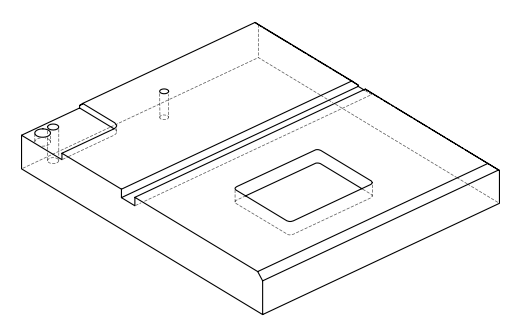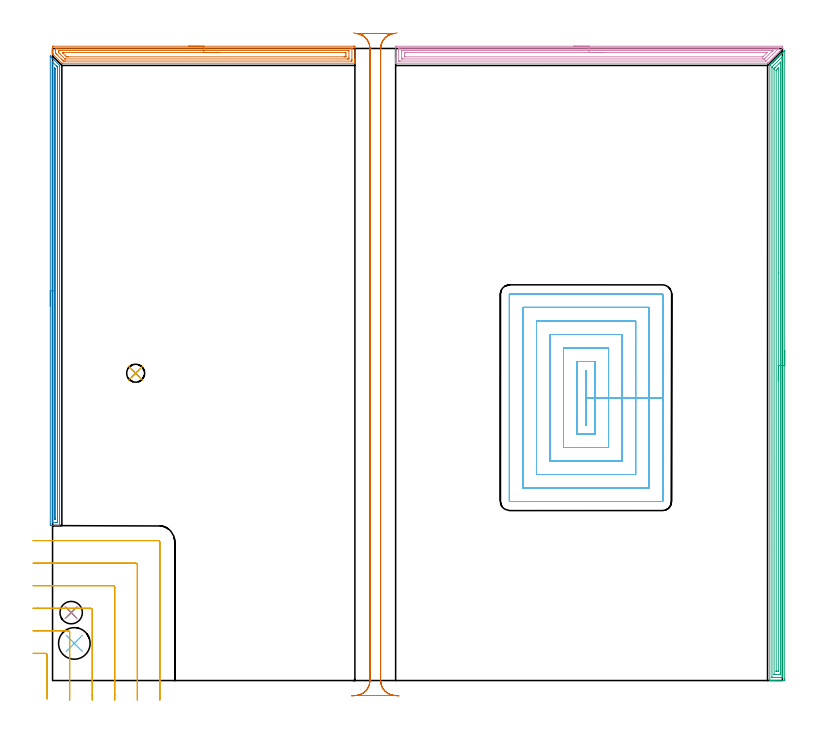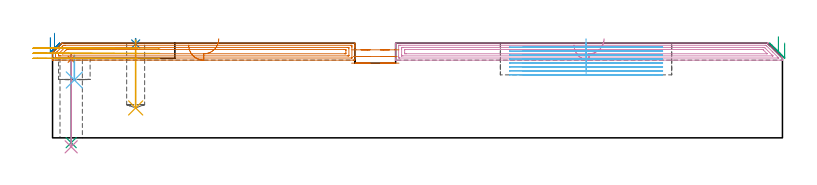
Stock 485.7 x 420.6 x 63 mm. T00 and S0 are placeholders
(PLAN: 13 operations, 8 tool changes, 78.7 min)
(1 SPOT_DRILL | STEP1HOLE | NXT0321_9005460120000 | 0.03 min | 1054 mm3)
(2 SPOT_DRILL_1 | STEP1POCKET | NXT0321_9005460120000 | 0.03 min | 1 mm3)
(3 DRILL_THROUGH_HOLE_INTO_CENTER | STEP1HOLE | NXT0301_065 | 0.24 min | 3674 mm3)
(4 DRILL_TO_ENLARGE_THROUGH_HOLE | STEP1HOLE | UGT0301_280 | 0.25 min | 6222 mm3)
(5 DRILL_BLIND_HOLE_INTO_CENTER | STEP1POCKET | NXT0301_091 | 0.18 min | 4685 mm3)
(6 INDEXABLE_INSERT_DRILL_BLIND_HOLE_FROM_SOLID | STEP1POCKET_1 | NXT0302_013 | 0.07 min | 8386 mm3)
(7 AREA_MILL | FG_CHAMFER_SURFACE | UGT0205_001 | 6.66 min | 13253 mm3)
(8 AREA_MILL_1 | FG_CHAMFER_SURFACE_1 | UGT0205_001 | 7.59 min | 5997 mm3)
(9 AREA_MILL_2 | FG_CHAMFER_SURFACE_2 | UGT0205_001 | 13.48 min | 20614 mm3)
(10 AREA_MILL_3 | FG_CHAMFER_SURFACE_3 | UGT0205_001 | 8.38 min | 16442 mm3)
(11 MILL_CORNER_NOTCH_RECTANGULAR | CORNER_NOTCH_RECTANGULAR | UGT0201_104 | Follow Part, ap 5, ae 75% | 4.56 min | 79160 mm3)
(12 MILL_RECTANGULAR_POCKET | POCKET_RECTANGULAR_STRAIGHT | NXT0201_011 | Follow Part, ap 3, ae 75% | 31.56 min | 360659 mm3)
(13 MILL_RECTANGULAR_SLOT | SLOT_RECTANGULAR | UGT0201_104 | Follow Part, ap 5, ae 75% | 5.7 min | 150747 mm3)
(TOOL NXT0321_9005460120000 | NC Spot Drill, 142deg, 12mm, Carbide, Uncoated | D12 PA142 FL30 Z2)
(TOOL NXT0301_065 | Carbide Drill 9.4mm [860.1-0940-075A1-MM 2214] | D9.4 PA140 FL98 Z2)
(TOOL UGT0301_280 | Twist Drill 14.9 mm | D14.9 PA118 FL114 Z2)
(TOOL NXT0301_091 | Carbide Drill 12mm [860.1-1200-036A1-MM 2214] | D12 PA140 FL55 Z2)
(TOOL NXT0302_013 | Index. Insert Drill 21mm [880-D2100L25-05] | D21 PA176 FL105 Z2)
(TOOL UGT0205_001 | Chamfer Mill 20 x 3 x 45 deg. | D20 FL50 Z2)
(TOOL UGT0201_104 | End Mill 20 mm | D20 FL22 Z2)
(TOOL NXT0201_011 | ENDMILL 12mm [2P460-1200-NA 1630] | D12 FL38 Z6)
(OP 1 SPOT_DRILL)
G17 G21 G94 G90
T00 M6
G54
G17 G0 G90 X12.4 Y45.2 S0 M3
G43 Z73. H0
G94 G81 G98 Z52.259 F250. R55.9
G80
M5
M2
(OP 2 SPOT_DRILL_1)
G17 G21 G94 G90
T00 M6
G54
G17 G0 G90 X55.3 Y204.5 S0 M3
G43 Z73. H0
G94 G81 G98 Z62.484 F250. R66.
G80
M5
M2
(OP 3 DRILL_THROUGH_HOLE_INTO_CENTER)
G17 G21 G94 G90
T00 M6
G54
G17 G0 G90 X12.4 Y45.2 S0 M3
G43 Z73. H1
G94 G73 G98 Z-3.211 F250. Q9.352 R54.9
G80
M5
M2
(OP 4 DRILL_TO_ENLARGE_THROUGH_HOLE)
G17 G21 G94 G90
T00 M6
G54
G17 G0 G90 X12.4 Y45.2 S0 M3
G43 Z73. H0
G94 G73 G98 Z-5.976 F250. Q14.719 R54.9
G80
M5
M2
(OP 5 DRILL_BLIND_HOLE_INTO_CENTER)
G17 G21 G94 G90
T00 M6
G54
G17 G0 G90 X55.3 Y204.5 S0 M3
G43 Z73. H1
G94 G81 G98 Z19.9 F250. R65.
G80
M5
M2
(OP 6 INDEXABLE_INSERT_DRILL_BLIND_HOLE_FROM_SOLID)
G17 G21 G94 G90
T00 M6
G54
G17 G0 G90 X14.5 Y24.7 S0 M3
G43 Z73. H1
G94 G81 G98 Z38.5 F250. R54.9
G80
M5
M2
(OP 7 AREA_MILL)
G17 G21 G94 G90
T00 M6
G54
G17 G0 G90 X90.6 Y422.1 S1061 M3
G43 Z73. H0
Z61.7
G94 G1 X90.638 Z60.828 F250.
X90.752 Z59.964
X90.941 Z59.112
X91.203 Z58.28
X91.537 Z57.474
X91.94 Z56.7
X92.408 Z55.964
X92.94 Z55.272
X93.529 Z54.629
X94.172 Z54.04
X94.864 Z53.508
X95.6 Z53.04
X96.374 Z52.637
X97.18 Z52.303
X98.012 Z52.041
X98.864 Z51.852
X99.728 Z51.738
X100.6 Z51.7
X200.195
X200.59 Y422.099 Z51.701
X200.981 Y422.096 Z51.703
X201.19 Y422.092 Z51.705
X201.2 Y421.712 Z52.086
Y413.819 Z59.975
Y413.263 Z60.533
Y412.942 Z60.854
Y412.386 Z61.41
Y412.065 Z61.729
Y411.084 Z62.715
X201.197 Y410.94 Z62.853
X201.19 Y410.802 Z62.989
X201.036 Y410.8 Z63.
X6.859
X6.205 Y410.801 Z62.987
X6.027 Y410.972 Z62.827
X0.548 Y416.45 Z57.347
X0.383 Y416.617 Z57.182
X0.312 Y416.688 Z57.112
X0.111 Y416.888 Z56.91
X0.015 Y416.986 Z56.812
X0. Y417.006 Z56.791
Y417.37 Z56.429
Y418.204 Z55.591
Y420.279 Z53.518
Y420.835 Z52.96
Y421.434 Z52.362
X0.004 Y421.712 Z52.084
X0.01 Y422.092 Z51.704
X0.219 Y422.096 Z51.702
X0.61 Y422.1 Z51.7
X100.6
Y420.686 Z53.114
X198.805 Y420.685 Z53.115
X198.958 Y420.684 Z53.116
X199.154 Y420.679 Z53.121
X199.191 Y420.675 Z53.125
X199.195 Y420.648 Z53.152
X199.197 Y420.619 Z53.181
X199.2 Y420.447 Z53.353
Y413.431 Z60.369
X199.196 Y412.942 Z60.858
X199.191 Y412.563 Z61.237
X199.166 Y412.221 Z61.579
X198.805 Y412.216 Z61.584
X198.652 Y412.215 Z61.585
X8.493 Y412.214 Z61.586
X7.752 Y412.217 Z61.583
X7.595 Y412.219 Z61.581
X7.23 Y412.232 Z61.568
X6.859 Y412.593 Z61.207
X6.508 Y412.942 Z60.858
X5.966 Y413.483 Z60.317
X3. Y416.45 Z57.35
X2.395 Y417.054 Z56.746
X2.125 Y417.327 Z56.473
X2.039 Y417.418 Z56.382
X2.011 Y417.45 Z56.35
X2.007 Y417.473 Z56.327
X2.004 Y417.521 Z56.279
X2. Y417.715 Z56.085
Y419.469 Z54.331
X2.004 Y419.958 Z53.842
X2.009 Y420.337 Z53.463
X2.034 Y420.679 Z53.121
X2.395 Y420.684 Z53.116
X2.548 Y420.685 Z53.115
X100.6 Y420.686 Z53.114
Y419.272 Z54.528
X196.126 Y419.271 Z54.529
X196.829 Y419.268 Z54.532
X197.019 Y419.265 Z54.535
X197.19 Y419.252 Z54.548
X197.195 Y419.081 Z54.719
X197.199 Y418.904 Z54.896
X197.2 Y414.519 Z59.281
X197.195 Y413.819 Z59.981
X197.193 Y413.648 Z60.152
X197.019 Y413.635 Z60.165
X196.319 Y413.63 Z60.17
X196.126 Y413.629 Z60.171
X8.645
X8.451 Y413.63 Z60.17
X8.322 Y413.633 Z60.167
X8.279 Y413.635 Z60.165
X8.26 Y413.649 Z60.151
X8.223 Y413.682 Z60.118
X8.081 Y413.819 Z59.981
X4.573 Y417.327 Z56.473
X4.181 Y417.722 Z56.078
X4.066 Y417.845 Z55.955
X4.01 Y417.91 Z55.89
X4.006 Y418.026 Z55.774
X4.002 Y418.204 Z55.596
X4.001 Y418.381 Z55.419
X4.005 Y419.081 Z54.719
X4.007 Y419.252 Z54.548
X4.181 Y419.265 Z54.535
X4.881 Y419.27 Z54.53
X5.074 Y419.271 Z54.529
X100.6 Y419.272 Z54.528
Y417.857 Z55.943
X194.341
X194.695 Y417.856 Z55.944
X195.066 Y417.852 Z55.948
X195.135 Y417.85 Z55.95
X195.19 Y417.839 Z55.961
X195.2 Y417.327 Z56.473
Y415.606 Z58.194
Y415.573 Z58.227
X195.192 Y415.151 Z58.649
X195.19 Y415.052 Z58.748
X195.06 Y415.048 Z58.752
X194.878 Y415.045 Z58.755
X194.341 Y415.043 Z58.757
X193.988
X10.43
X10.077 Y415.044 Z58.756
X9.538 Y415.047 Z58.753
X9.359 Y415.05 Z58.75
X9.302 Y415.058 Z58.742
X9.254 Y415.103 Z58.697
X9.156 Y415.197 Z58.603
X8.776 Y415.573 Z58.227
X8.645 Y415.704 Z58.096
X6.859 Y417.49 Z56.31
X6.631 Y417.723 Z56.077
X6.524 Y417.837 Z55.963
X6.511 Y417.852 Z55.948
X6.519 Y417.854 Z55.946
X6.55 Y417.855 Z55.945
X6.859 Y417.857 Z55.943
X7.212
X100.6
X101.472 Z55.981
X102.336 Z56.095
X103.188 Z56.283
X104.02 Z56.546
X104.826 Z56.88
X105.6 Z57.282
X106.336 Z57.751
X107.028 Z58.282
X107.671 Z58.872
X108.26 Z59.515
X108.792 Z60.207
X109.26 Z60.943
X109.663 Z61.716
X109.997 Z62.522
X110.259 Z63.354
X110.448 Z64.206
X110.562 Z65.071
X110.6 Z65.943
G0 Z73.
M5
M2
(OP 8 AREA_MILL_1)
G17 G21 G94 G90
T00 M6
G54
G17 G0 G90 X-1.5 Y249.3 S1061 M3
G43 Z73. H0
Z66.8
G94 G1 Y249.338 Z65.928 F250.
Y249.452 Z65.064
Y249.641 Z64.212
Y249.903 Z63.38
Y250.237 Z62.574
Y250.64 Z61.8
Y251.109 Z61.064
Y251.64 Z60.372
Y252.229 Z59.729
Y252.872 Z59.14
Y253.564 Z58.608
Y254.3 Z58.14
Y255.074 Z57.737
Y255.88 Z57.403
Y256.712 Z57.141
Y257.564 Z56.952
Y258.429 Z56.838
Y259.3 Z56.8
Y415.17
X-1.499 Y415.468 Z56.801
X-1.498 Y415.476 Z56.802
X-1.493 Y415.484 Z56.807
X-1.486 Y415.482 Z56.813
X-1.468 Y415.468 Z56.831
X-1.429 Y415.429 Z56.871
X-1.045 Y415.047 Z57.252
X4.686 Y409.314 Z62.984
X4.689 Y409.309 Z62.988
X4.696 Y409.293 Z62.991
X4.7 Y408.613 Z63.
Y103.281
X4.697 Y103.108 Z62.988
X4.694 Y103.106 Z62.985
X4.331 Y103.1 Z62.631
X4.079 Z62.378
X3.363 Z61.658
X2.124 Z60.421
X0.718 Z59.014
X-1.045 Y103.101 Z57.251
X-1.276 Y103.104 Z57.021
X-1.491 Y103.11 Z56.806
X-1.495 Y103.272 Z56.803
X-1.499 Y103.728 Z56.801
X-1.5 Y104.19 Z56.8
Y259.3
X-0.086 Z58.214
X-0.085 Y411.216 Z58.215
Y411.295
X-0.079 Y411.601 Z58.221
X-0.077 Y411.616 Z58.223
X-0.053 Y411.597 Z58.247
X-0.016 Y411.564 Z58.284
X0.019 Y411.531 Z58.319
X0.255 Y411.295 Z58.555
X2.482 Y409.069 Z60.782
X2.936 Y408.613 Z61.236
X3.09 Y408.455 Z61.39
X3.213 Y408.326 Z61.513
X3.279 Y408.251 Z61.579
X3.286 Y407.719 Z61.586
X3.285 Y105.596 Z61.585
X3.284 Y105.517 Z61.584
X3.279 Y105.119 Z61.579
X2.887 Y105.106 Z61.187
X2.482 Y105.102 Z60.782
X2.011 Y105.1 Z60.311
X0.017 Y105.101 Z58.317
X-0.017 Y105.102 Z58.283
X-0.051 Y105.105 Z58.249
X-0.075 Y105.109 Z58.225
X-0.079 Y105.134 Z58.221
X-0.085 Y105.437 Z58.215
Y105.517
X-0.086 Y259.3 Z58.214
X1.328 Z59.628
X1.329 Y407.1 Z59.629
X1.332 Y407.719 Z59.632
X1.334 Y407.752 Z59.634
X1.335 Y407.754 Z59.635
X1.378 Y407.719 Z59.678
X1.6 Y407.499 Z59.9
X1.765 Y407.33 Z60.065
X1.847 Y407.243 Z60.147
X1.865 Y407.223 Z60.165
X1.867 Y407.179 Z60.167
X1.869 Y407.1 Z60.169
X1.871 Y406.825 Z60.171
Y406.55
Y107.924
X1.868 Y107.305 Z60.168
X1.865 Y107.168 Z60.165
X1.862 Y107.11 Z60.162
X1.798 Y107.104 Z60.098
X1.6 Z59.9
X1.398 Y107.108 Z59.698
X1.345 Y107.11 Z59.645
X1.335 Y107.142 Z59.635
X1.332 Y107.213 Z59.632
X1.33 Y107.305 Z59.63
X1.329 Y107.58 Z59.629
X1.328 Y108.199 Z59.628
Y259.3
Y260.172 Z59.666
Y261.037 Z59.78
Y261.888 Z59.969
Y262.72 Z60.231
Y263.526 Z60.565
Y264.3 Z60.968
Y265.036 Z61.437
Y265.728 Z61.968
Y266.371 Z62.557
Y266.961 Z63.201
Y267.492 Z63.893
Y267.96 Z64.628
Y268.363 Z65.402
Y268.697 Z66.208
Y268.959 Z67.04
Y269.148 Z67.892
Y269.262 Z68.757
Y269.3 Z69.628
G0 Z73.
M5
M2
(OP 9 AREA_MILL_2)
G17 G21 G94 G90
T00 M6
G54
G17 G0 G90 X487.2 Y219.6 S1061 M3
G43 Z73. H0
Z63.1
G94 G1 Y219.562 Z62.228 F250.
Y219.448 Z61.364
Y219.259 Z60.512
Y218.997 Z59.68
Y218.663 Z58.874
Y218.26 Z58.1
Y217.791 Z57.364
Y217.26 Z56.672
Y216.671 Z56.029
Y216.028 Z55.44
Y215.336 Z54.908
Y214.6 Z54.44
Y213.826 Z54.037
Y213.02 Z53.703
Y212.188 Z53.441
Y211.336 Z53.252
Y210.472 Z53.138
Y209.6 Z53.1
Y0.985
X487.199 Y0.615 Z53.101
X487.194 Y0.097 Z53.103
X487.192 Y0.008 Z53.106
X486.681 Y0. Z53.616
X480.477 Z59.817
X479.925 Z60.372
X479.591 Z60.705
X479.038 Z61.258
X478.705 Z61.59
X478.038 Z62.261
X477.69 Z62.609
X477.328 Z62.962
X477.302 Y0.009 Z62.988
X477.3 Y0.168 Z63.
Y409.286
X477.302 Y409.298 Z62.997
X477.304 Y409.303 Z62.995
X477.819 Y409.82 Z62.478
X478.547 Y410.548 Z61.752
X478.705 Y410.706 Z61.592
X479.163 Y411.163 Z61.137
X479.44 Y411.441 Z60.859
X479.591 Y411.593 Z60.705
X480.029 Y412.029 Z60.271
X480.333 Y412.334 Z59.966
X480.477 Y412.479 Z59.819
X480.896 Y412.896 Z59.404
X480.921 Y412.921 Z59.379
X481.226 Y413.227 Z59.072
X481.364 Y413.365 Z58.933
X481.762 Y413.762 Z58.538
X481.854 Y413.854 Z58.446
X482.119 Y414.12 Z58.179
X482.248 Y414.25 Z58.048
X482.628 Y414.629 Z57.671
X482.761 Y414.761 Z57.539
X483.012 Y415.013 Z57.286
X483.136 Y415.138 Z57.16
X483.495 Y415.495 Z56.805
X483.668 Y415.668 Z56.632
X483.905 Y415.906 Z56.393
X484.022 Y416.024 Z56.274
X484.361 Y416.361 Z55.938
X484.575 Y416.575 Z55.725
X484.798 Y416.799 Z55.5
X484.909 Y416.911 Z55.387
X485.482 Y417.482 Z54.818
X485.691 Y417.692 Z54.607
X485.795 Y417.797 Z54.501
X486.238 Y418.238 Z54.061
X486.681 Y418.683 Z53.615
X487.124 Y419.125 Z53.175
X487.183 Y419.181 Z53.116
X487.195 Y419.183 Z53.104
X487.2 Y419.181 Z53.1
Y209.6
X485.786 Z54.514
Y2.41
X485.784 Y2.18 Z54.516
X485.782 Y2.07 Z54.518
X485.779 Y2.023 Z54.521
X485.704 Y2.01 Z54.596
X485.304 Y2.002 Z54.996
X484.909 Y2. Z55.391
X484.42 Z55.88
X480.875 Z59.425
X479.102 Z61.198
X478.851 Y2.002 Z61.449
X478.744 Y2.007 Z61.556
X478.726 Y2.01 Z61.574
X478.721 Y2.022 Z61.579
X478.718 Y2.072 Z61.582
X478.715 Y2.178 Z61.585
X478.714 Y2.391 Z61.586
Y407.859
X478.716 Y408.089 Z61.584
X478.718 Y408.199 Z61.582
X478.721 Y408.25 Z61.579
X478.749 Y408.287 Z61.551
X478.959 Y408.505 Z61.341
X479.211 Y408.761 Z61.089
X485.63 Y415.179 Z54.67
X485.729 Y415.273 Z54.571
X485.761 Y415.299 Z54.539
X485.779 Y415.308 Z54.521
X485.786 Y415.013 Z54.514
Y209.6
X484.372 Z55.928
X484.371 Y5.08 Z55.929
X484.37 Y4.729 Z55.93
X484.367 Y4.187 Z55.933
X484.365 Y4.021 Z55.935
X484.201 Y4.007 Z56.099
X484.022 Y4.003 Z56.278
X483.322 Y4. Z56.978
X483.136 Z57.164
X480.663 Z59.637
X480.477 Y4.001 Z59.823
X480.292 Y4.004 Z60.008
X480.169 Y4.009 Z60.131
X480.134 Y4.012 Z60.166
X480.133 Y4.028 Z60.167
X480.131 Y4.07 Z60.169
X480.129 Y4.187 Z60.171
Y406.433
X480.133 Y406.975 Z60.167
X480.135 Y407.15 Z60.165
X480.141 Y407.23 Z60.159
X480.182 Y407.273 Z60.118
X480.477 Y407.577 Z59.823
X480.622 Y407.723 Z59.678
X480.767 Y407.868 Z59.533
X484.341 Y411.441 Z55.959
X484.352 Y411.448 Z55.948
X484.358 Y411.45 Z55.942
X484.364 Y411.441 Z55.936
X484.369 Y411.224 Z55.931
X484.371 Y411.09 Z55.929
X484.372 Y403.927 Z55.928
Y209.6
X482.957 Z57.343
Y6.866
X482.953 Y6.158 Z57.347
X482.95 Y6.053 Z57.35
X482.943 Y6.01 Z57.357
X482.894 Y6.008 Z57.406
X482.68 Y6.004 Z57.62
X482.25 Y6. Z58.05
X482.223 Z58.077
X481.812 Y6.001 Z58.488
X481.607 Y6.002 Z58.693
X481.556 Y6.006 Z58.744
X481.548 Y6.009 Z58.752
X481.546 Y6.014 Z58.754
X481.544 Y6.035 Z58.756
X481.543 Y6.101 Z58.757
Y6.686
Y405.901
X481.545 Y406.082 Z58.755
X481.548 Y406.17 Z58.752
X481.55 Y406.188 Z58.75
X481.564 Y406.207 Z58.736
X481.597 Y406.245 Z58.703
X481.705 Y406.356 Z58.595
X481.842 Y406.493 Z58.458
X482.732 Y407.383 Z57.568
X482.799 Y407.45 Z57.501
X482.875 Y407.525 Z57.425
X482.944 Y407.589 Z57.356
X482.951 Y407.592 Z57.349
X482.952 Y407.591 Z57.348
X482.955 Y407.555 Z57.345
X482.956 Y407.501 Z57.344
X482.957 Y271.28 Z57.343
Y209.6
Y208.728 Z57.381
Y207.863 Z57.495
Y207.012 Z57.683
Y206.18 Z57.946
Y205.374 Z58.28
Y204.6 Z58.682
Y203.864 Z59.151
Y203.172 Z59.682
Y202.529 Z60.272
Y201.94 Z60.915
Y201.408 Z61.607
Y200.94 Z62.343
Y200.537 Z63.116
Y200.203 Z63.922
Y199.941 Z64.754
Y199.752 Z65.606
Y199.638 Z66.471
Y199.6 Z67.343
G0 Z73.
M5
M2
(OP 10 AREA_MILL_3)
G17 G21 G94 G90
T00 M6
G54
G17 G0 G90 X347. Y422.1 S1061 M3
G43 Z73. H0
Z61.7
G94 G1 X347.038 Z60.828 F250.
X347.152 Z59.963
X347.341 Z59.112
X347.603 Z58.28
X347.937 Z57.474
X348.34 Z56.7
X348.808 Z55.964
X349.34 Z55.272
X349.929 Z54.629
X350.572 Z54.04
X351.264 Z53.508
X352. Z53.04
X352.774 Z52.637
X353.58 Z52.303
X354.412 Z52.041
X355.264 Z51.852
X356.128 Z51.738
X357. Z51.7
X485.538
X485.664 Y422.095 Z51.705
X485.69 Y422.093 Z51.706
X485.7 Y421.954 Z51.846
X485.699 Y420.705 Z53.093
X485.687 Y420.686 Z53.113
X484.959 Y419.958 Z53.839
X475.803 Y410.803 Z62.997
X475.799 Y410.801 Z62.999
X475.796 Y410.8 Z63.
X228.462
X228.31 Y410.802 Z62.988
X228.303 Y410.938 Z62.854
X228.3 Y411.081 Z62.718
Y411.43 Z62.369
Y412.065 Z61.729
Y413.26 Z60.537
Y413.819 Z59.975
Y421.432 Z52.365
X228.304 Y421.712 Z52.086
X228.31 Y422.092 Z51.705
X228.517 Y422.096 Z51.702
X228.908 Y422.1 Z51.7
X357.
Y420.686 Z53.114
X482.566
X483.036 Y420.683 Z53.117
X483.196 Y420.68 Z53.12
X483.216 Y420.679 Z53.121
X483.213 Y420.673 Z53.127
X483.187 Y420.641 Z53.159
X483.137 Y420.588 Z53.212
X479.198 Y416.648 Z57.152
X475.273 Y412.724 Z61.076
X474.935 Y412.397 Z61.403
X474.746 Y412.221 Z61.579
X474.381 Y412.216 Z61.584
X474.228 Y412.215 Z61.585
X231.434 Y412.214 Z61.586
X230.693 Y412.215 Z61.585
X230.539 Y412.216 Z61.584
X230.345 Y412.221 Z61.579
X230.309 Y412.226 Z61.574
X230.305 Y412.252 Z61.548
X230.303 Y412.281 Z61.519
X230.3 Y412.451 Z61.349
Y419.467 Z54.333
X230.304 Y419.958 Z53.842
X230.309 Y420.335 Z53.465
X230.332 Y420.679 Z53.121
X230.693 Y420.684 Z53.116
X230.846 Y420.685 Z53.115
X357. Y420.686 Z53.114
Y419.272 Z54.528
X479.167 Y419.271 Z54.529
X479.271 Y419.269 Z54.531
X479.338 Y419.265 Z54.535
X479.352 Y419.263 Z54.537
X479.34 Y419.248 Z54.552
X479.18 Y419.081 Z54.719
X479.014 Y418.913 Z54.887
X478.844 Y418.743 Z55.057
X474.148 Y414.047 Z59.753
X473.918 Y413.819 Z59.981
X473.772 Y413.68 Z60.12
X473.731 Y413.642 Z60.158
X473.676 Y413.635 Z60.165
X473.488 Y413.632 Z60.168
X472.789 Y413.629 Z60.171
X472.595 Y413.628 Z60.172
X233.371 Y413.629 Z60.171
X232.669 Y413.632 Z60.168
X232.478 Y413.635 Z60.165
X232.31 Y413.65 Z60.15
X232.305 Y413.819 Z59.981
X232.301 Y413.994 Z59.806
X232.3 Y414.696 Z59.104
Y418.379 Z55.421
X232.304 Y419.081 Z54.719
X232.307 Y419.249 Z54.551
X232.316 Y419.265 Z54.535
X232.334 Y419.268 Z54.532
X232.381 Y419.27 Z54.53
X232.478 Y419.271 Z54.529
X233.177 Y419.272 Z54.528
X357.
Y417.857 Z55.943
X475.273
X475.38 Y417.856 Z55.944
X475.445 Y417.853 Z55.947
X475.48 Y417.851 Z55.949
X475.462 Y417.823 Z55.977
X475.395 Y417.748 Z56.052
X475.353 Y417.703 Z56.097
X472.912 Y415.262 Z58.538
X472.805 Y415.157 Z58.643
X472.717 Y415.075 Z58.725
X472.691 Y415.051 Z58.749
X472.662 Y415.049 Z58.751
X472.595 Y415.046 Z58.754
X472.242 Y415.043 Z58.757
X234.432
X234.362 Y415.044 Z58.756
X234.33 Y415.047 Z58.753
X234.316 Y415.049 Z58.751
X234.31 Y415.06 Z58.74
X234.307 Y415.154 Z58.646
X234.3 Y415.537 Z58.263
Y415.573 Z58.227
Y417.291 Z56.509
Y417.327 Z56.473
X234.308 Y417.747 Z56.053
X234.31 Y417.846 Z55.954
X234.437 Y417.851 Z55.949
X234.619 Y417.854 Z55.946
X235.156 Y417.857 Z55.943
X235.509
X357.
X357.872 Z55.981
X358.736 Z56.095
X359.588 Z56.283
X360.42 Z56.546
X361.226 Z56.88
X362. Z57.282
X362.736 Z57.751
X363.428 Z58.282
X364.071 Z58.872
X364.66 Z59.515
X365.192 Z60.207
X365.66 Z60.943
X366.063 Z61.716
X366.397 Z62.522
X366.659 Z63.354
X366.848 Z64.206
X366.962 Z65.071
X367. Z65.943
G0 Z73.
M5
M2
(OP 11 MILL_CORNER_NOTCH_RECTANGULAR)
G17 G21 G94 G90
T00 M6
G54
G17 G0 G90 X-3.6 Y-12.33 S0 M3
G43 Z73. H0
Z59.633
G94 G1 Y-9.33 F250.
Y17.107 F500.
G3 X-4.593 Y18.1 R1.
G1 X-10.
X-13. F250.
G0 Z73.
X11.4 Y-13.
Z59.633
G1 Y-10.
Y32.106 F500.
G3 X10.406 Y33.1 R1.
G1 X-10.
X-13. F250.
G0 Z73.
X26.4 Y-13.
Z59.633
G1 Y-10.
Y47.106 F500.
G3 X25.406 Y48.1 R1.
G1 X-10.
X-13. F250.
G0 Z73.
X41.4 Y-13.
Z59.633
G1 Y-10.
Y62.105 F500.
G3 X40.405 Y63.1 R1.
G1 X-10.
X-13. F250.
G0 Z73.
X56.4 Y-13.
Z59.633
G1 Y-10.
Y77.105 F500.
G3 X55.405 Y78.1 R1.
G1 X-10.
X-13. F250.
G0 Z73.
X71.4 Y-13.
Z59.633
G1 Y-10.
Y92.1 F500.
G3 X70.4 Y93.1 R1.
G1 X-10.
X-13. F250.
G0 Z73.
X-3.6 Y-12.33
Z56.267
G1 Y-9.33
Y17.107 F500.
G3 X-4.593 Y18.1 R1.
G1 X-10.
X-13. F250.
G0 Z73.
X11.4 Y-13.
Z56.267
G1 Y-10.
Y32.106 F500.
G3 X10.406 Y33.1 R1.
G1 X-10.
X-13. F250.
G0 Z73.
X26.4 Y-13.
Z56.267
G1 Y-10.
Y47.106 F500.
G3 X25.406 Y48.1 R1.
G1 X-10.
X-13. F250.
G0 Z73.
X41.4 Y-13.
Z56.267
G1 Y-10.
Y62.105 F500.
G3 X40.405 Y63.1 R1.
G1 X-10.
X-13. F250.
G0 Z73.
X56.4 Y-13.
Z56.267
G1 Y-10.
Y77.105 F500.
G3 X55.405 Y78.1 R1.
G1 X-10.
X-13. F250.
G0 Z73.
X71.4 Y-13.
Z56.267
G1 Y-10.
Y92.1 F500.
G3 X70.4 Y93.1 R1.
G1 X-10.
X-13. F250.
G0 Z73.
X-3.6 Y-12.33
Z52.9
G1 Y-9.33
Y17.107 F500.
G3 X-4.593 Y18.1 R1.
G1 X-10.
X-13. F250.
G0 Z73.
X11.4 Y-13.
Z52.9
G1 Y-10.
Y32.106 F500.
G3 X10.406 Y33.1 R1.
G1 X-10.
X-13. F250.
G0 Z73.
X26.4 Y-13.
Z52.9
G1 Y-10.
Y47.106 F500.
G3 X25.406 Y48.1 R1.
G1 X-10.
X-13. F250.
G0 Z73.
X41.4 Y-13.
Z52.9
G1 Y-10.
Y62.105 F500.
G3 X40.406 Y63.1 R1.
G1 X-10.
X-13. F250.
G0 Z73.
X56.4 Y-13.
Z52.9
G1 Y-10.
Y77.105 F500.
G3 X55.405 Y78.1 R1.
G1 X-10.
X-13. F250.
G0 Z73.
X71.4 Y-13.
Z52.9
G1 Y-10.
Y92.1 F500.
G3 X70.4 Y93.1 R1.
G1 X-10.
X-13. F250.
G0 Z73.
M5
M2
(OP 12 MILL_RECTANGULAR_POCKET)
G17 G21 G94 G90
T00 M6
G54
G17 G0 G90 X355. Y173.039 S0 M3
G43 Z73. H1
Z66.
G94 G1 Y170.1 Z65.212 F250.
Y188.2 Z60.362
Y206.3 F500.
Y170.1
Y188.2
X361.
Y212.3
X349.
Y164.1
X361.
Y188.2
X370.
Y221.3
X340.
Y155.1
X370.
Y188.2
X379.
Y230.3
X331.
Y146.1
X379.
Y188.2
X388.
Y239.3
X322.
Y137.1
X388.
Y188.2
X397.
Y248.3
X313.
Y128.1
X397.
Y188.2
X406.
Y257.
G3 X405.7 Y257.3 R0.3
G1 X304.3
G3 X304. Y257. R0.3
G1 Y119.4
G3 X304.3 Y119.1 R0.3
G1 X405.7
G3 X406. Y119.4 R0.3
G1 Y188.2
Y189.2
G0 X355. Y173.039 Z63.362
G1 Y170.1 Z62.575 F250.
Y188.2 Z57.725
Y206.3 F500.
Y170.1
Y188.2
X361.
Y212.3
X349.
Y164.1
X361.
Y188.2
X370.
Y221.3
X340.
Y155.1
X370.
Y188.2
X379.
Y230.3
X331.
Y146.1
X379.
Y188.2
X388.
Y239.3
X322.
Y137.1
X388.
Y188.2
X397.
Y248.3
X313.
Y128.1
X397.
Y188.2
X406.
Y257.
G3 X405.7 Y257.3 R0.3
G1 X304.3
G3 X304. Y257. R0.3
G1 Y119.4
G3 X304.3 Y119.1 R0.3
G1 X405.7
G3 X406. Y119.4 R0.3
G1 Y188.2
Y189.2
G0 X355. Y173.039 Z60.725
G1 Y170.1 Z59.937 F250.
Y188.2 Z55.087
Y206.3 F500.
Y170.1
Y188.2
X361.
Y212.3
X349.
Y164.1
X361.
Y188.2
X370.
Y221.3
X340.
Y155.1
X370.
Y188.2
X379.
Y230.3
X331.
Y146.1
X379.
Y188.2
X388.
Y239.3
X322.
Y137.1
X388.
Y188.2
X397.
Y248.3
X313.
Y128.1
X397.
Y188.2
X406.
Y257.
G3 X405.7 Y257.3 R0.3
G1 X304.3
G3 X304. Y257. R0.3
G1 Y119.4
G3 X304.3 Y119.1 R0.3
G1 X405.7
G3 X406. Y119.4 R0.3
G1 Y188.2
Y189.2
G0 X355. Y173.039 Z58.087
G1 Y170.1 Z57.3 F250.
Y188.2 Z52.45
Y206.3 F500.
Y170.1
Y188.2
X361.
Y212.3
X349.
Y164.1
X361.
Y188.2
X370.
Y221.3
X340.
Y155.1
X370.
Y188.2
X379.
Y230.3
X331.
Y146.1
X379.
Y188.2
X388.
Y239.3
X322.
Y137.1
X388.
Y188.2
X397.
Y248.3
X313.
Y128.1
X397.
Y188.2
X406.
Y257.
G3 X405.7 Y257.3 R0.3
G1 X304.3
G3 X304. Y257. R0.3
G1 Y119.4
G3 X304.3 Y119.1 R0.3
G1 X405.7
G3 X406. Y119.4 R0.3
G1 Y188.2
Y189.2
G0 X354.94 Y172.799 Z55.45
G1 Y170.04 Z54.711 F250.
X355.06 Z54.678
Y188.2 Z49.812
Y206.36 F500.
X354.94
Y170.04
X355.06
Y188.2
X361.
Y212.3
X349.
Y164.1
X361.
Y188.2
X370.
Y221.3
X340.
Y155.1
X370.
Y188.2
X379.
Y230.3
X331.
Y146.1
X379.
Y188.2
X388.
Y239.3
X322.
Y137.1
X388.
Y188.2
X397.
Y248.3
X313.
Y128.1
X397.
Y188.2
X406.
Y257.
G3 X405.7 Y257.3 R0.3
G1 X304.3
G3 X304. Y257. R0.3
G1 Y119.4
G3 X304.3 Y119.1 R0.3
G1 X405.7
G3 X406. Y119.4 R0.3
G1 Y188.2
Y189.2
G0 X354.94 Y172.799 Z52.812
G1 Y170.04 Z52.073 F250.
X355.06 Z52.041
Y188.2 Z47.175
Y206.36 F500.
X354.94
Y170.04
X355.06
Y188.2
X361.
Y212.3
X349.
Y164.1
X361.
Y188.2
X370.
Y221.3
X340.
Y155.1
X370.
Y188.2
X379.
Y230.3
X331.
Y146.1
X379.
Y188.2
X388.
Y239.3
X322.
Y137.1
X388.
Y188.2
X397.
Y248.3
X313.
Y128.1
X397.
Y188.2
X406.
Y257.
G3 X405.7 Y257.3 R0.3
G1 X304.3
G3 X304. Y257. R0.3
G1 Y119.4
G3 X304.3 Y119.1 R0.3
G1 X405.7
G3 X406. Y119.4 R0.3
G1 Y188.2
Y189.2
G0 X354.94 Y172.799 Z50.175
G1 Y170.04 Z49.436 F250.
X355.06 Z49.403
Y188.2 Z44.537
Y206.36 F500.
X354.94
Y170.04
X355.06
Y188.2
X361.
Y212.3
X349.
Y164.1
X361.
Y188.2
X370.
Y221.3
X340.
Y155.1
X370.
Y188.2
X379.
Y230.3
X331.
Y146.1
X379.
Y188.2
X388.
Y239.3
X322.
Y137.1
X388.
Y188.2
X397.
Y248.3
X313.
Y128.1
X397.
Y188.2
X406.
Y257.
G3 X405.7 Y257.3 R0.3
G1 X304.3
G3 X304. Y257. R0.3
G1 Y119.4
G3 X304.3 Y119.1 R0.3
G1 X405.7
G3 X406. Y119.4 R0.3
G1 Y188.2
Y189.2
G0 X354.94 Y172.799 Z47.537
G1 Y170.04 Z46.798 F250.
X355.06 Z46.766
Y188.2 Z41.9
Y206.36 F500.
X354.94
Y170.04
X355.06
Y188.2
X361.
Y212.3
X349.
Y164.1
X361.
Y188.2
X370.
Y221.3
X340.
Y155.1
X370.
Y188.2
X379.
Y230.3
X331.
Y146.1
X379.
Y188.2
X388.
Y239.3
X322.
Y137.1
X388.
Y188.2
X397.
Y248.3
X313.
Y128.1
X397.
Y188.2
X406.
Y257.
G3 X405.7 Y257.3 R0.3
G1 X304.3
G3 X304. Y257. R0.3
G1 Y119.4
G3 X304.3 Y119.1 R0.3
G1 X405.7
G3 X406. Y119.4 R0.3
G1 Y188.2
Y189.2
G0 Z73.
M5
M2
(OP 13 MILL_RECTANGULAR_SLOT)
G17 G21 G94 G90
T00 M6
G54
G17 G0 G90 X230.517 Y-10.202 S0 M3
G43 Z73. H0
Z58.567
G94 G1 X227.526 Y-9.97 F250.
G2 X218.3 Y0. R10. F500.
G1 Y420.6
G2 X224.182 Y429.713 R10.
G3 X220.075 Y430.6 R10.
G1 X209.449
G3 X205.33 Y429.707 R10.
G2 X211.2 Y420.6 R10.
G1 Y0.
G2 X201.974 Y-9.97 R10.
G1 X198.983 Y-10.202 F250.
G0 Z73.
X200.153 Y430.988
Z54.133
G1 X203.099 Y430.418
G2 X211.2 Y420.6 R10. F500.
G1 Y0.
G2 X201.974 Y-9.97 R10.
G1 Y-10.
X227.526
Y-9.97
G2 X218.3 Y0. R10.
G1 Y420.6
G2 X226.388 Y430.415 R10.
G1 X229.332 Y430.989 F250.
G0 Z73.
X230.517 Y-10.202
Z49.7
G1 X227.526 Y-9.97
G2 X218.3 Y0. R10. F500.
G1 Y420.6
G2 X227.853 Y430.59 R10.
G1 Y430.6
X201.647
Y430.59
G2 X211.2 Y420.6 R10.
G1 Y0.
G2 X201.974 Y-9.97 R10.
G1 X198.983 Y-10.202 F250.
G0 Z73.
M5
M2
